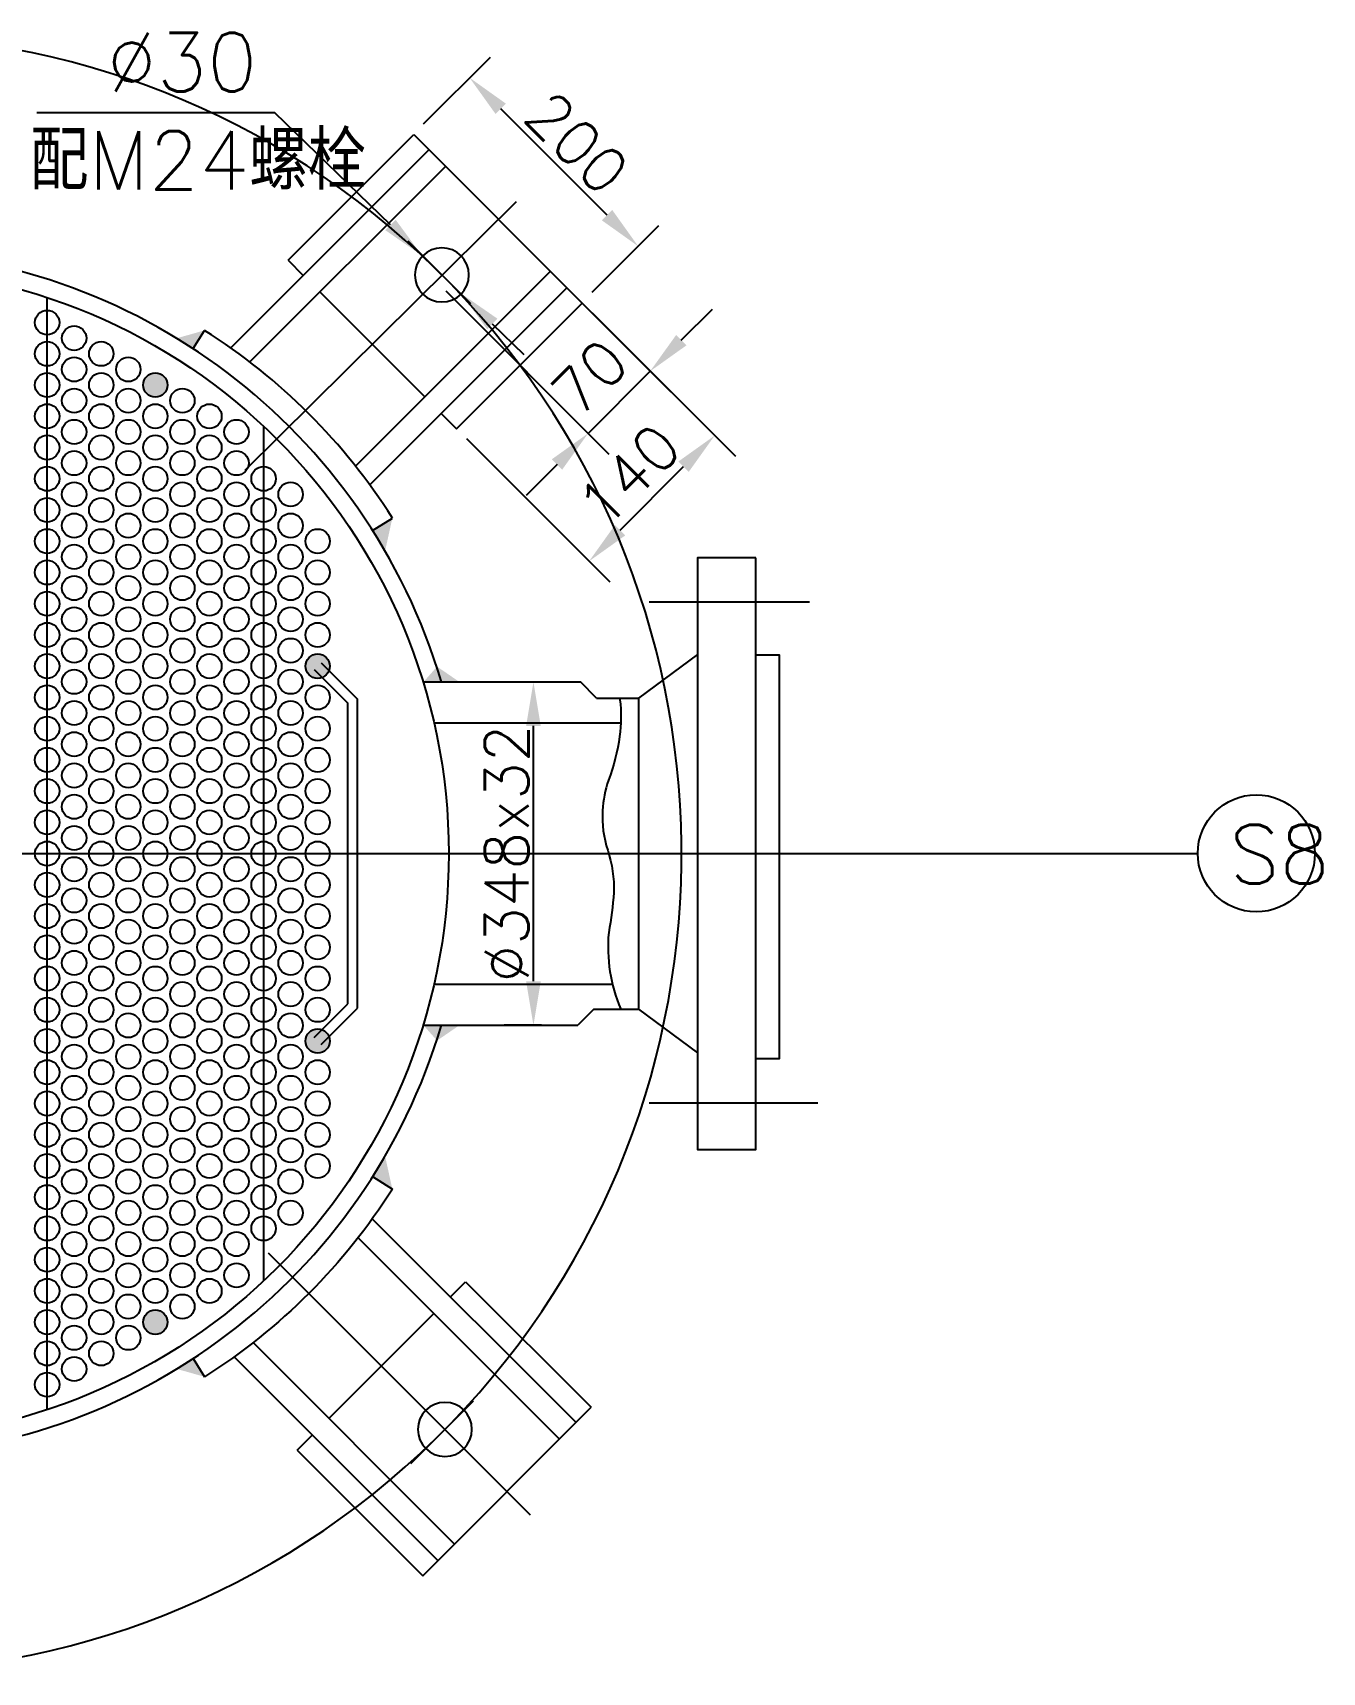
# Model space of a CAD drawing. Extents: x 49444 to 186345, y 41039 to 59803.
# Drawn here: x 52016 to 53337, y 49810 to 51490 of the extents above; entities that cross this region are included whole.
import ezdxf

# ---------------------------------------------------------------- set-up
doc = ezdxf.new("R2010")
doc.units = 0
doc.header["$LTSCALE"] = 60
doc.header["$MEASUREMENT"] = 0
doc.header["$PDMODE"] = 3
doc.header["$PDSIZE"] = 0.001
doc.layers.get('0').update_dxf_attribs({"linetype": 'CONTINUOUS'})
doc.layers.get('DEFPOINTS').update_dxf_attribs({"linetype": 'CONTINUOUS'})
doc.styles.get("Standard").update_dxf_attribs({"font": 'txt.shx', "bigfont": 'hztxt.shx'})
doc.dimstyles.new('STANDARD$0', dxfattribs={"dimtxt": 3, "dimasz": 3, "dimexe": 2, "dimexo": 1, "dimgap": 0.5, "dimtad": 1, "dimdec": 0, "dimzin": 0, "dimdsep": 46, "dimtxsty": 'Standard', "dimcen": 1, "dimclrd": 256, "dimclre": 256, "dimclrt": 256, "dimadec": 0, "dimazin": 0, "dimtfac": 1.5, "dimtdec": 3, "dimtix": 1, "dimtmove": 0, "dimatfit": 2, "dimfxl": 0, "dimtolj": 1, "dimarcsym": 0})

# ---------------------------------------------------------------- blocks, each defined once
blk = doc.blocks.new('*D349')
at = {"lineweight": -2}
for p, q in [((52562.6, 50824.7), (52499, 50824.7)), ((52529, 50518.1), (52529, 50779.7)), ((52537.2, 50473.1), (52499, 50473.1))]:
    blk.add_line(p, q, dxfattribs=at)
for points in [[(52521.5, 50779.7), (52536.5, 50779.7), (52529, 50824.7)], [(52521.5, 50518.1), (52536.5, 50518.1), (52529, 50473.1)]]:
    blk.add_solid(points)
at = {"layer": 'DEFPOINTS', "color": 0}
for p in [(52529, 50824.7), (52577.6, 50824.7), (52552.2, 50473.1)]:
    blk.add_point(p, dxfattribs=at)
at = {"insert": (52501.6, 50648.9), "char_height": 45, "attachment_point": 5, "rotation": 90}
blk.add_mtext('\\A1;%%c348x32', dxfattribs=at)
blk = doc.blocks.new('*D346')
at = {"lineweight": -2}
for p, q in [((52416.4, 51396.5), (52484.9, 51464.9)), ((52604.4, 51303), (52495.5, 51411.9)), ((52589, 51224), (52657.4, 51292.4))]:
    blk.add_line(p, q, dxfattribs=at)
for points in [[(52500.8, 51417.2), (52490.2, 51406.6), (52463.6, 51443.7)], [(52609.7, 51308.3), (52599, 51297.7), (52636.2, 51271.2)]]:
    blk.add_solid(points)
at = {"layer": 'DEFPOINTS', "color": 0}
for p in [(52463.6, 51443.7), (52405.8, 51385.9), (52578.4, 51213.4)]:
    blk.add_point(p, dxfattribs=at)
at = {"insert": (52573.6, 51377), "char_height": 45, "attachment_point": 5, "rotation": 315}
blk.add_mtext('\\A1;200', dxfattribs=at)
blk = doc.blocks.new('*D348')
at = {"lineweight": -2}
for p, q in [((52589, 51202.8), (52735.9, 51055.9)), ((52460.3, 51074.1), (52607.2, 50927.2)), ((52617.8, 50980.2), (52682.8, 51045.3))]:
    blk.add_line(p, q, dxfattribs=at)
for points in [[(52677.5, 51050.6), (52688.1, 51040), (52714.6, 51077.1)], [(52612.5, 50985.5), (52623.1, 50974.9), (52586, 50948.4)]]:
    blk.add_solid(points)
at = {"layer": 'DEFPOINTS', "color": 0}
for p in [(52578.4, 51213.4), (52449.7, 51084.7), (52714.6, 51077.1)]:
    blk.add_point(p, dxfattribs=at)
at = {"insert": (52626.9, 51036.5), "char_height": 45, "attachment_point": 5, "rotation": 45}
blk.add_mtext('\\A1;140', dxfattribs=at)
blk = doc.blocks.new('*D345')
at = {"lineweight": -2}
for p, q in [((52502.7, 51289), (52669.9, 51121.9)), ((52439.1, 51225.4), (52606.2, 51058.2)), ((52680.5, 51174.9), (52712.3, 51206.7)), ((52585, 51079.4), (52648.6, 51143.1)), ((52553.2, 51047.6), (52521.4, 51015.8))]:
    blk.add_line(p, q, dxfattribs=at)
for points in [[(52675.2, 51180.2), (52685.8, 51169.6), (52648.6, 51143.1)], [(52547.9, 51052.9), (52558.5, 51042.3), (52585, 51079.4)]]:
    blk.add_solid(points)
at = {"layer": 'DEFPOINTS', "color": 0}
for p in [(52492.1, 51299.6), (52428.5, 51236), (52648.6, 51143.1)]:
    blk.add_point(p, dxfattribs=at)
at = {"insert": (52586.6, 51136.8), "char_height": 45, "attachment_point": 5, "rotation": 45}
blk.add_mtext('\\A1;70', dxfattribs=at)

msp = doc.modelspace()

# ---------------------------------------------------------------- hatches: boundary and pattern name
for points in [[(52129.168074, 51128.926863, 1), (52154.166815, 51128.926863, 1)], [(52129.168074, 50168.913667, -1), (52154.166815, 50168.913667, -1)]]:
    msp.add_hatch(color=256).paths.add_polyline_path(points)
h = msp.add_hatch(color=256)
h.paths.add_polyline_path([(52295.445664, 50456.919721, -1), (52320.444405, 50456.919721, -1)])
h.paths.add_polyline_path([(52295.445664, 50840.923533, -1), (52320.444405, 50840.923533, -1)])

# ---------------------------------------------------------------- linework, layer by layer
for p, q in [((52264.216571, 51407.678067), (52020.378269, 51407.678067)), ((52382.579954, 51292.885203), (52264.216571, 51407.678067)), ((52233.53674, 51041.739439), (52511.59805, 51317.083447)), ((52400.369292, 51276.559064), (52464.50083, 51212.427527)), ((52030.815578, 50079.316478), (52030.815578, 51218.524052)), ((52486.860298, 51191.531234), (52519.129663, 51160.167432)), ((52252.519101, 51086.737661), (52252.519101, 50211.102869)), ((52304.403336, 50837.394174), (52338.708926, 50802.968651)), ((52311.486732, 50844.452892), (52348.708926, 50807.100568)), ((52348.708926, 50490.739961), (52348.708926, 50807.100568)), ((52338.708926, 50494.871879), (52338.708926, 50802.968651)), ((50953.458987, 50648.920265), (52824.917976, 50648.920265)), ((52571.201752, 50648.920265), (52850.244716, 50648.920265)), ((52839.703559, 50649.175186), (53209.546053, 50649.175186)), ((52304.403336, 50460.446356), (52338.708926, 50494.871879)), ((52311.486732, 50453.387638), (52348.708926, 50490.739961)), ((52257.302546, 50240.00987), (52525.766578, 49971.545838)), ((52403.4473, 50024.195817), (52467.578837, 50088.327354))]:
    msp.add_line(p, q)
for points in [[(52277.641067, 51256.75685), (52406.308397, 51385.42418)], [(52406.308397, 51385.42418), (52578.842447, 51212.890115)], [(52218.944542, 51166.947625), (52421.864747, 51369.86783)], [(52238.466965, 51152.528918), (52438.835312, 51352.897265)], [(52277.641067, 51256.75685), (52293.197417, 51241.2005)], [(52346.719897, 51045.821394), (52546.315547, 51245.41703)], [(52310.167982, 51224.229935), (52417.648217, 51116.7497)], [(52361.388301, 51026.548669), (52563.286097, 51228.446465)], [(52450.175132, 51084.222785), (52578.842447, 51212.890115)], [(52180.303995, 51166.268014), (52192.126191, 51184.929628)], [(52434.618782, 51099.779135), (52450.175132, 51084.222785)], [(52364.197356, 50979.827533), (52384.465416, 50992.680778)], [(52647.463875, 50906.913803), (52811.657182, 50906.913803)], [(52697.182787, 50852.915165), (52636.603862, 50808.21617), (52636.603862, 50489.62436), (52697.182787, 50444.925365)], [(52756.694597, 50852.572325), (52780.810952, 50852.572325), (52780.810952, 50438.582675), (52756.694597, 50438.582675)], [(52416.348999, 50824.71617), (52577.240507, 50824.71617)], [(52593.758297, 50808.21617), (52577.240507, 50824.71617)], [(52593.758297, 50808.21617), (52636.603862, 50808.21617)], [(52427.46369, 50782.71617), (52618.579262, 50782.71617)], [(52426.824153, 50515.12436), (52609.978442, 50515.12436)], [(52590.959522, 50489.62436), (52574.441732, 50473.12436)], [(52590.959522, 50489.62436), (52636.603862, 50489.62436)], [(52415.492266, 50473.12436), (52574.441732, 50473.12436)], [(52647.463875, 50393.722492), (52820.427063, 50393.722492)], [(52364.197356, 50318.012996), (52384.465416, 50305.159751)], [(52363.933488, 50274.800299), (52572.632252, 50066.101535)], [(52349.385347, 50255.407289), (52555.661687, 50049.13097)], [(52443.964922, 50194.768865), (52459.521272, 50210.325215)], [(52459.521272, 50210.325215), (52588.188587, 50081.657885)], [(52319.514122, 50070.318065), (52426.994357, 50177.7983)], [(52222.476219, 50133.414831), (52431.210887, 49924.680185)], [(52241.877988, 50147.954199), (52448.181452, 49941.650735)], [(52180.303995, 50131.572515), (52192.126191, 50112.910901)], [(52415.654537, 49909.123835), (52588.188587, 50081.657885)], [(52286.987207, 50037.79115), (52302.543557, 50053.3475)], [(52286.987207, 50037.79115), (52415.654537, 49909.123835)]]:
    msp.add_lwpolyline(points)
for points in [[(52462.914025, 51241.724419, 1), (52407.493885, 51241.724419, 1)], [(52465.992032, 50059.03046, 1), (52410.571892, 50059.03046, 1)]]:
    msp.add_lwpolyline(points, format="xyb", close=True)
for points in [[(52384.465416, 50992.680763, 0.110685), (52192.126191, 51184.929628, 1.006105)], [(52617.322554, 50808.21617, -0.0015258232), (52617.548522, 50806.525829, -0.0684652147), (52617.290286, 50768.9637, -0.0514130611), (52605.995999, 50724.04415, 0.0752256068), (52599.722425, 50692.919008, 0.0910934223), (52605.15572, 50652.295645, -0.0853989349), (52611.434362, 50609.07486, -0.0238574869), (52606.093655, 50568.153693, 0.124800149), (52618.469734, 50489.62436, 6.1737958529)], [(52384.465416, 50305.159766, -0.110685), (52192.126191, 50112.910901, -1.006105)]]:
    msp.add_lwpolyline(points, format="xyb")
msp.add_lwpolyline([(52756.694597, 50951.91269), (52697.182787, 50951.91269), (52697.182787, 50345.92784), (52756.694597, 50345.92784)], close=True)
for centre, radius in [((51842.248547, 50648.920265), 600.005), ((52030.815578, 51192.925368), 12.499371), ((52030.815578, 51160.925906), 12.499371), ((52058.527183, 51176.925637), 12.499371), ((52086.241511, 51160.925906), 12.499371), ((52058.527183, 51144.926384), 12.499371), ((52113.953116, 51144.926384), 12.499371), ((52030.815578, 51128.926863), 12.499371), ((52086.241511, 51128.926863), 12.499371), ((52141.667445, 51128.926863), 12.499371), ((52058.527183, 51112.924617), 12.499371), ((52113.953116, 51112.924617), 12.499371), ((52169.379049, 51112.924617), 12.499371), ((52030.815578, 51096.924886), 12.499371), ((52086.241511, 51096.924886), 12.499371), ((52141.667445, 51096.924886), 12.499371), ((52197.093378, 51096.924886), 12.499371), ((52058.527183, 51080.925365), 12.499371), ((52113.953116, 51080.925365), 12.499371), ((52169.379049, 51080.925365), 12.499371), ((52224.804982, 51080.925365), 12.499371), ((52030.815578, 51064.925844), 12.499371), ((52086.241511, 51064.925844), 12.499371), ((52141.667445, 51064.925844), 12.499371), ((52197.093378, 51064.925844), 12.499371), ((52058.527183, 51048.926113), 12.499371), ((52113.953116, 51048.926113), 12.499371), ((52169.379049, 51048.926113), 12.499371), ((52224.804982, 51048.926113), 12.499371), ((52030.815578, 51032.924077), 12.499371), ((52086.241511, 51032.924077), 12.499371), ((52141.667445, 51032.924077), 12.499371), ((52197.093378, 51032.924077), 12.499371), ((52252.519101, 51032.924077), 12.499371), ((52058.527183, 51016.924346), 12.499371), ((52113.953116, 51016.924346), 12.499371), ((52169.379049, 51016.924346), 12.499371), ((52224.804982, 51016.924346), 12.499371), ((52280.23343, 51016.924346), 12.499371), ((52030.815578, 51000.924615), 12.499371), ((52086.241511, 51000.924615), 12.499371), ((52141.667445, 51000.924615), 12.499371), ((52197.093378, 51000.924615), 12.499371), ((52252.519101, 51000.924615), 12.499371), ((52058.527183, 50984.925093), 12.499371), ((52113.953116, 50984.925093), 12.499371), ((52169.379049, 50984.925093), 12.499371), ((52224.804982, 50984.925093), 12.499371), ((52280.23343, 50984.925093), 12.499371), ((52030.815578, 50968.925572), 12.499371), ((52086.241511, 50968.925572), 12.499371), ((52141.667445, 50968.925572), 12.499371), ((52197.093378, 50968.925572), 12.499371), ((52252.519101, 50968.925572), 12.499371), ((52307.945034, 50968.925572), 12.499371), ((52058.527183, 50952.923326), 12.499371), ((52113.953116, 50952.923326), 12.499371), ((52169.379049, 50952.923326), 12.499371), ((52224.804982, 50952.923326), 12.499371), ((52280.23343, 50952.923326), 12.499371), ((52030.815578, 50936.923595), 12.499371), ((52086.241511, 50936.923595), 12.499371), ((52141.667445, 50936.923595), 12.499371), ((52197.093378, 50936.923595), 12.499371), ((52252.519101, 50936.923595), 12.499371), ((52307.945034, 50936.923595), 12.499371), ((52058.527183, 50920.924074), 12.499371), ((52113.953116, 50920.924074), 12.499371), ((52169.379049, 50920.924074), 12.499371), ((52224.804982, 50920.924074), 12.499371), ((52280.23343, 50920.924074), 12.499371), ((52030.815578, 50904.924552), 12.499371), ((52086.241511, 50904.924552), 12.499371), ((52141.667445, 50904.924552), 12.499371), ((52197.093378, 50904.924552), 12.499371), ((52252.519101, 50904.924552), 12.499371), ((52307.945034, 50904.924552), 12.499371), ((52058.527183, 50888.922307), 12.499371), ((52113.953116, 50888.922307), 12.499371), ((52169.379049, 50888.922307), 12.499371), ((52224.804982, 50888.922307), 12.499371), ((52280.23343, 50888.922307), 12.499371), ((52030.815578, 50872.922576), 12.499371), ((52086.241511, 50872.922576), 12.499371), ((52141.667445, 50872.922576), 12.499371), ((52197.093378, 50872.922576), 12.499371), ((52252.519101, 50872.922576), 12.499371), ((52307.945034, 50872.922576), 12.499371), ((52058.527183, 50856.923054), 12.499371), ((52113.953116, 50856.923054), 12.499371), ((52169.379049, 50856.923054), 12.499371), ((52224.804982, 50856.923054), 12.499371), ((52280.23343, 50856.923054), 12.499371), ((52030.815578, 50840.923533), 12.499371), ((52058.527183, 50824.923802), 12.499371), ((52086.241511, 50840.923533), 12.499371), ((52113.953116, 50824.923802), 12.499371), ((52141.667445, 50840.923533), 12.499371), ((52169.379049, 50824.923802), 12.499371), ((52197.093378, 50840.923533), 12.499371), ((52224.804982, 50824.923802), 12.499371), ((52252.519101, 50840.923533), 12.499371), ((52280.23343, 50824.923802), 12.499371), ((52307.945034, 50840.923533), 12.499371), ((52030.815578, 50808.921556), 12.499371), ((52086.241511, 50808.921556), 12.499371), ((52141.667445, 50808.921556), 12.499371), ((52197.093378, 50808.921556), 12.499371), ((52252.519101, 50808.921556), 12.499371), ((52307.945034, 50808.921556), 12.499371), ((52058.527183, 50792.922035), 12.499371), ((52113.953116, 50792.922035), 12.499371), ((52169.379049, 50792.922035), 12.499371), ((52224.804982, 50792.922035), 12.499371), ((52280.23343, 50792.922035), 12.499371), ((52030.815578, 50776.922304), 12.499371), ((52086.241511, 50776.922304), 12.499371), ((52141.667445, 50776.922304), 12.499371), ((52197.093378, 50776.922304), 12.499371), ((52252.519101, 50776.922304), 12.499371), ((52307.945034, 50776.922304), 12.499371), ((52058.527183, 50760.922782), 12.499371), ((52113.953116, 50760.922782), 12.499371), ((52169.379049, 50760.922782), 12.499371), ((52224.804982, 50760.922782), 12.499371), ((52280.23343, 50760.922782), 12.499371), ((52030.815578, 50744.923051), 12.499371), ((52086.241511, 50744.923051), 12.499371), ((52141.667445, 50744.923051), 12.499371), ((52197.093378, 50744.923051), 12.499371), ((52252.519101, 50744.923051), 12.499371), ((52307.945034, 50744.923051), 12.499371), ((52058.527183, 50728.921015), 12.499371), ((52113.953116, 50728.921015), 12.499371), ((52169.379049, 50728.921015), 12.499371), ((52224.804982, 50728.921015), 12.499371), ((52280.23343, 50728.921015), 12.499371), ((52030.815578, 50712.921284), 12.499371), ((52086.241511, 50712.921284), 12.499371), ((52141.667445, 50712.921284), 12.499371), ((52197.093378, 50712.921284), 12.499371), ((52252.519101, 50712.921284), 12.499371), ((52307.945034, 50712.921284), 12.499371), ((52058.527183, 50696.921553), 12.499371), ((52113.953116, 50696.921553), 12.499371), ((52169.379049, 50696.921553), 12.499371), ((52224.804982, 50696.921553), 12.499371), ((52280.23343, 50696.921553), 12.499371), ((53269.546053, 50649.175186), 60), ((52030.815578, 50680.922032), 12.499371), ((52086.241511, 50680.922032), 12.499371), ((52141.667445, 50680.922032), 12.499371), ((52197.093378, 50680.922032), 12.499371), ((52252.519101, 50680.922032), 12.499371), ((52307.945034, 50680.922032), 12.499371), ((52058.527183, 50664.919996), 12.499371), ((52113.953116, 50664.919996), 12.499371), ((52169.379049, 50664.919996), 12.499371), ((52224.804982, 50664.919996), 12.499371), ((52280.23343, 50664.919996), 12.499371), ((52030.815578, 50648.920265), 12.499371), ((52086.241511, 50648.920265), 12.499371), ((52141.667445, 50648.920265), 12.499371), ((52197.093378, 50648.920265), 12.499371), ((52252.519101, 50648.920265), 12.499371), ((52307.945034, 50648.920265), 12.499371), ((52058.527183, 50632.920534), 12.499371), ((52113.953116, 50632.920534), 12.499371), ((52169.379049, 50632.920534), 12.499371), ((52224.804982, 50632.920534), 12.499371), ((52280.23343, 50632.920534), 12.499371), ((52030.815578, 50616.921012), 12.499371), ((52086.241511, 50616.921012), 12.499371), ((52141.667445, 50616.921012), 12.499371), ((52197.093378, 50616.921012), 12.499371), ((52252.519101, 50616.921012), 12.499371), ((52307.945034, 50616.921012), 12.499371), ((52058.527183, 50600.921491), 12.499371), ((52113.953116, 50600.921491), 12.499371), ((52169.379049, 50600.921491), 12.499371), ((52224.804982, 50600.921491), 12.499371), ((52280.23343, 50600.921491), 12.499371), ((52030.815578, 50584.919245), 12.499371), ((52086.241511, 50584.919245), 12.499371), ((52141.667445, 50584.919245), 12.499371), ((52197.093378, 50584.919245), 12.499371), ((52252.519101, 50584.919245), 12.499371), ((52307.945034, 50584.919245), 12.499371), ((52058.527183, 50568.919514), 12.499371), ((52113.953116, 50568.919514), 12.499371), ((52169.379049, 50568.919514), 12.499371), ((52224.804982, 50568.919514), 12.499371), ((52280.23343, 50568.919514), 12.499371), ((52030.815578, 50552.919993), 12.499371), ((52086.241511, 50552.919993), 12.499371), ((52141.667445, 50552.919993), 12.499371), ((52197.093378, 50552.919993), 12.499371), ((52252.519101, 50552.919993), 12.499371), ((52307.945034, 50552.919993), 12.499371), ((52058.527183, 50536.920262), 12.499371), ((52113.953116, 50536.920262), 12.499371), ((52169.379049, 50536.920262), 12.499371), ((52224.804982, 50536.920262), 12.499371), ((52280.23343, 50536.920262), 12.499371), ((52030.815578, 50520.920741), 12.499371), ((52086.241511, 50520.920741), 12.499371), ((52141.667445, 50520.920741), 12.499371), ((52197.093378, 50520.920741), 12.499371), ((52252.519101, 50520.920741), 12.499371), ((52307.945034, 50520.920741), 12.499371), ((52058.527183, 50504.918495), 12.499371), ((52113.953116, 50504.918495), 12.499371), ((52169.379049, 50504.918495), 12.499371), ((52224.804982, 50504.918495), 12.499371), ((52280.23343, 50504.918495), 12.499371), ((52030.815578, 50488.918974), 12.499371), ((52058.527183, 50472.919243), 12.499371), ((52086.241511, 50488.918974), 12.499371), ((52113.953116, 50472.919243), 12.499371), ((52141.667445, 50488.918974), 12.499371), ((52169.379049, 50472.919243), 12.499371), ((52197.093378, 50488.918974), 12.499371), ((52224.804982, 50472.919243), 12.499371), ((52252.519101, 50488.918974), 12.499371), ((52280.23343, 50472.919243), 12.499371), ((52307.945034, 50488.918974), 12.499371), ((52030.815578, 50456.919721), 12.499371), ((52086.241511, 50456.919721), 12.499371), ((52141.667445, 50456.919721), 12.499371), ((52197.093378, 50456.919721), 12.499371), ((52252.519101, 50456.919721), 12.499371), ((52307.945034, 50456.919721), 12.499371), ((52058.527183, 50440.917476), 12.499371), ((52113.953116, 50440.917476), 12.499371), ((52169.379049, 50440.917476), 12.499371), ((52224.804982, 50440.917476), 12.499371), ((52280.23343, 50440.917476), 12.499371), ((52030.815578, 50424.917954), 12.499371), ((52086.241511, 50424.917954), 12.499371), ((52141.667445, 50424.917954), 12.499371), ((52197.093378, 50424.917954), 12.499371), ((52252.519101, 50424.917954), 12.499371), ((52307.945034, 50424.917954), 12.499371), ((52058.527183, 50408.918223), 12.499371), ((52113.953116, 50408.918223), 12.499371), ((52169.379049, 50408.918223), 12.499371), ((52224.804982, 50408.918223), 12.499371), ((52280.23343, 50408.918223), 12.499371), ((52030.815578, 50392.918702), 12.499371), ((52086.241511, 50392.918702), 12.499371), ((52141.667445, 50392.918702), 12.499371), ((52197.093378, 50392.918702), 12.499371), ((52252.519101, 50392.918702), 12.499371), ((52307.945034, 50392.918702), 12.499371), ((52058.527183, 50376.918971), 12.499371), ((52113.953116, 50376.918971), 12.499371), ((52169.379049, 50376.918971), 12.499371), ((52224.804982, 50376.918971), 12.499371), ((52280.23343, 50376.918971), 12.499371), ((52030.815578, 50360.916725), 12.499371), ((52086.241511, 50360.916725), 12.499371), ((52141.667445, 50360.916725), 12.499371), ((52197.093378, 50360.916725), 12.499371), ((52252.519101, 50360.916725), 12.499371), ((52307.945034, 50360.916725), 12.499371), ((52058.527183, 50344.917204), 12.499371), ((52113.953116, 50344.917204), 12.499371), ((52169.379049, 50344.917204), 12.499371), ((52224.804982, 50344.917204), 12.499371), ((52280.23343, 50344.917204), 12.499371), ((52030.815578, 50328.917473), 12.499371), ((52086.241511, 50328.917473), 12.499371), ((52141.667445, 50328.917473), 12.499371), ((52197.093378, 50328.917473), 12.499371), ((52252.519101, 50328.917473), 12.499371), ((52307.945034, 50328.917473), 12.499371), ((52058.527183, 50312.917951), 12.499371), ((52113.953116, 50312.917951), 12.499371), ((52169.379049, 50312.917951), 12.499371), ((52224.804982, 50312.917951), 12.499371), ((52280.23343, 50312.917951), 12.499371), ((52030.815578, 50296.91843), 12.499371), ((52086.241511, 50296.91843), 12.499371), ((52141.667445, 50296.91843), 12.499371), ((52197.093378, 50296.91843), 12.499371), ((52252.519101, 50296.91843), 12.499371), ((52058.527183, 50280.916184), 12.499371), ((52113.953116, 50280.916184), 12.499371), ((52169.379049, 50280.916184), 12.499371), ((52224.804982, 50280.916184), 12.499371), ((52280.23343, 50280.916184), 12.499371), ((52030.815578, 50264.916453), 12.499371), ((52086.241511, 50264.916453), 12.499371), ((52141.667445, 50264.916453), 12.499371), ((52197.093378, 50264.916453), 12.499371), ((52252.519101, 50264.916453), 12.499371), ((52058.527183, 50248.916932), 12.499371), ((52113.953116, 50248.916932), 12.499371), ((52169.379049, 50248.916932), 12.499371), ((52224.804982, 50248.916932), 12.499371), ((52030.815578, 50232.914686), 12.499371), ((52086.241511, 50232.914686), 12.499371), ((52141.667445, 50232.914686), 12.499371), ((52197.093378, 50232.914686), 12.499371), ((52058.527183, 50216.915165), 12.499371), ((52113.953116, 50216.915165), 12.499371), ((52169.379049, 50216.915165), 12.499371), ((52224.804982, 50216.915165), 12.499371), ((52030.815578, 50200.915643), 12.499371), ((52086.241511, 50200.915643), 12.499371), ((52141.667445, 50200.915643), 12.499371), ((52197.093378, 50200.915643), 12.499371), ((52058.527183, 50184.915912), 12.499371), ((52113.953116, 50184.915912), 12.499371), ((52169.379049, 50184.915912), 12.499371), ((52030.815578, 50168.913667), 12.499371), ((52086.241511, 50168.913667), 12.499371), ((52141.667445, 50168.913667), 12.499371), ((52030.815578, 50136.914624), 12.499371), ((52058.527183, 50152.914145), 12.499371), ((52086.241511, 50136.914624), 12.499371), ((52113.953116, 50152.914145), 12.499371), ((52058.527183, 50120.914893), 12.499371), ((52030.815578, 50104.915162), 12.499371)]:
    msp.add_circle(centre, radius)
for centre, radius, start, end in [((51842.248544, 50648.830271), 838.522289, 134.951637241, 133.876318306), ((51842.248547, 50648.920265), 618.005, 16.526399102, 161.899959697), ((51842.248547, 50648.920265), 618.005, 198.100040303, 343.473600898)]:
    msp.add_arc(centre, radius, start, end)
for points in [[(52387.807254, 51298.26343), (52377.352654, 51287.506975), (52414.849318, 51261.5214)], [(52492.087599, 51196.909462), (52481.632998, 51186.153007), (52454.590934, 51222.895037)], [(52192.126191, 51184.929628), (52180.052234, 51166.432437), (52163.563675, 51176.828181)], [(52384.465416, 50992.680763), (52364.197356, 50979.827533), (52376.997717, 50958.716173)], [(52416.348999, 50824.71617), (52430.261433, 50840.504963), (52453.27194, 50824.71617)], [(52416.348999, 50473.12436), (52430.261433, 50457.335566), (52453.27194, 50473.12436)], [(52384.465416, 50305.159766), (52364.197356, 50318.012996), (52376.997717, 50339.124357)], [(52192.126191, 50112.910901), (52180.052234, 50131.408093), (52163.563675, 50121.012349)]]:
    msp.add_solid(points)

# ---------------------------------------------------------------- texts
for s, p in [('%%C30', (52091.717701, 51429.772134)), ('配M24螺栓', (52013.187189, 51329.089353)), ('S8', (53241.929487, 50618.223882))]:
    msp.add_text(s, height=60).set_placement(p)

# ---------------------------------------------------------------- dimensions: what is measured, and where the dimension line sits
for base, p1, p2, angle, text, picture, middle in [((52463.637401, 51443.720808), (52578.358638, 51213.373925), (52405.824573, 51385.907975), 135.000002491, '200', '*D346', (52573.559596, 51377.006763)), ((52648.648259, 51143.084296), (52428.451997, 51236.001338), (52492.091607, 51299.640948), 45, '70', '*D345', (52586.555401, 51136.787147)), ((52714.646243, 51077.086288), (52449.691303, 51084.7066), (52578.358633, 51213.373915), 44.99999666, '140', '*D348', (52626.893386, 51036.455373))]:
    dim = msp.add_linear_dim(base=base, p1=p1, p2=p2, angle=angle, text=text, dimstyle='STANDARD$0', override={"dimscale": 15, "dimgap": 0.1, "dimcen": 3, "dimtdec": 0, "dimtmove": 2, "dimatfit": 3})
    dim.commit()
    dim.dimension.update_dxf_attribs({"geometry": picture, "text_midpoint": middle, "dimtype": 161})
dim = msp.add_linear_dim(base=(52528.985887, 50824.71617), p1=(52552.223657, 50473.12436), p2=(52577.559831, 50824.71617), angle=90, text='%%c348x32', dimstyle='STANDARD$0', override={"dimscale": 15, "dimgap": 0.1, "dimcen": 3, "dimtdec": 0, "dimtmove": 2, "dimatfit": 3})
dim.commit()
dim.dimension.update_dxf_attribs({"geometry": '*D349', "text_midpoint": (52501.610887, 50648.920265)})

doc.saveas('drawing.dxf')
